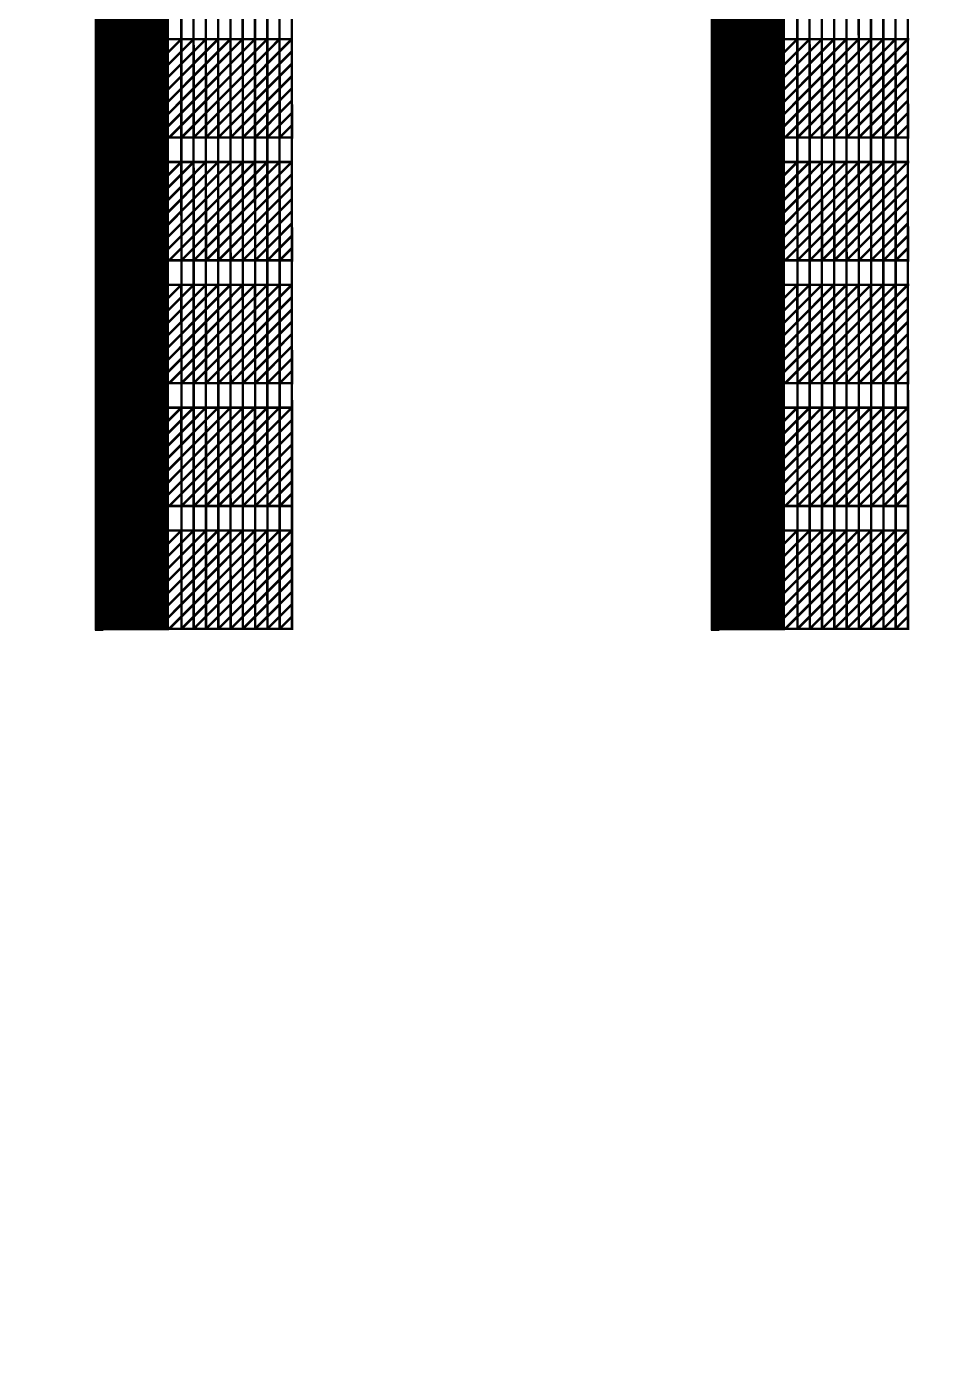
# Model space of a CAD drawing. Header units: millimetres. Extents: x -51 to 51, y -51 to 51.
# Drawn here: x 6.34 to 10, y -22.12 to -16.65 of the extents above; entities that cross this region are included whole.
import ezdxf

# ---------------------------------------------------------------- set-up
doc = ezdxf.new("R2010")
doc.units = ezdxf.units.MM
doc.linetypes.add('DASHED', pattern=[19.05, 12.7, -6.35])
for name, color, linetype in [('bottom_SU8', 5, 'Continuous'), ('metal', 43, 'Continuous'), ('reference', 18, 'DASHED')]:
    doc.layers.add(name, color=color, linetype=linetype)
doc.layers.add('top SU-8', color=3, linetype='Continuous', transparency=0.63)

msp = doc.modelspace()

# ---------------------------------------------------------------- linework, layer by layer
at = {"layer": 'bottom_SU8', "transparency": 33554544}
for points, const_width in [([(6.7646, 5.9298), (6.7646, -19.1017)], 0.3), ([(9.2735, 5.9298), (9.2735, -19.1017)], 0.3), ([(6.9661, -19.0957), (6.9615, -3.1964)], 0.01), ([(7.0158, -19.0957), (7.0115, -3.1964)], 0.01), ([(7.0658, -19.0957), (7.0615, -3.1964)], 0.01), ([(7.1161, -19.0957), (7.1115, -3.1961)], 0.01), ([(7.1661, -19.0957), (7.1615, -3.1964)], 0.01), ([(7.2161, -19.0957), (7.2115, -3.1961)], 0.01), ([(7.2661, -19.0957), (7.2619, -3.1961)], 0.01), ([(7.3161, -19.0957), (7.3115, -3.1961)], 0.01), ([(7.3661, -19.0957), (7.3615, -3.1961)], 0.01), ([(7.4161, -19.0957), (7.4115, -3.1921)], 0.01), ([(9.4749, -19.0957), (9.4703, -3.1964)], 0.01), ([(9.5247, -19.0957), (9.5203, -3.1964)], 0.01), ([(9.5747, -19.0957), (9.5703, -3.1964)], 0.01), ([(9.6249, -19.0957), (9.6203, -3.1961)], 0.01), ([(9.6749, -19.0957), (9.6703, -3.1964)], 0.01), ([(9.7249, -19.0957), (9.7203, -3.1961)], 0.01), ([(9.7749, -19.0957), (9.7707, -3.1961)], 0.01), ([(9.8249, -19.0957), (9.8203, -3.1961)], 0.01), ([(9.8749, -19.0957), (9.8703, -3.1961)], 0.01), ([(9.9249, -19.0957), (9.9204, -3.1921)], 0.01), ([(6.8804, -16.7808), (6.9653, -16.6957)], 0.01), ([(6.8806, -16.8307), (7.0153, -16.6957)], 0.01), ([(6.8806, -16.8808), (7.0653, -16.6957)], 0.01), ([(6.8806, -16.9309), (7.1153, -16.6957)], 0.01), ([(6.8806, -16.981), (7.1653, -16.6957)], 0.01), ([(6.8806, -17.0311), (7.2153, -16.6957)], 0.01), ([(6.8806, -17.0812), (7.2653, -16.6957)], 0.01), ([(6.8806, -16.6957), (7.4208, -16.6957)], 0.01), ([(6.9161, -17.0957), (7.3153, -16.6957)], 0.01), ([(6.9661, -17.0957), (6.9653, -16.6957)], 0.01), ([(6.9661, -17.0957), (7.3653, -16.6957)], 0.01), ([(7.0161, -17.0957), (7.0153, -16.6957)], 0.01), ([(7.0161, -17.0957), (7.4153, -16.6957)], 0.01), ([(7.0661, -17.0957), (7.0653, -16.6957)], 0.01), ([(7.1161, -17.0957), (7.1153, -16.6957)], 0.01), ([(7.1661, -17.0957), (7.1653, -16.6957)], 0.01), ([(7.2161, -17.0957), (7.2153, -16.6957)], 0.01), ([(7.2661, -17.0957), (7.2653, -16.6957)], 0.01), ([(7.3161, -17.0957), (7.3153, -16.6957)], 0.01), ([(7.3661, -17.0957), (7.3653, -16.6957)], 0.01), ([(7.4161, -17.0957), (7.4153, -16.6957)], 0.01), ([(9.3892, -16.7808), (9.4741, -16.6957)], 0.01), ([(9.3894, -16.8307), (9.5241, -16.6957)], 0.01), ([(9.3894, -16.8808), (9.5741, -16.6957)], 0.01), ([(9.3894, -16.9309), (9.6241, -16.6957)], 0.01), ([(9.3894, -16.981), (9.6741, -16.6957)], 0.01), ([(9.3894, -17.0311), (9.7241, -16.6957)], 0.01), ([(9.3894, -17.0812), (9.7741, -16.6957)], 0.01), ([(9.3894, -16.6957), (9.9297, -16.6957)], 0.01), ([(9.4249, -17.0957), (9.8241, -16.6957)], 0.01), ([(9.4749, -17.0957), (9.4741, -16.6957)], 0.01), ([(9.4749, -17.0957), (9.8741, -16.6957)], 0.01), ([(9.5249, -17.0957), (9.5241, -16.6957)], 0.01), ([(9.5249, -17.0957), (9.9241, -16.6957)], 0.01), ([(9.5749, -17.0957), (9.5741, -16.6957)], 0.01), ([(9.6249, -17.0957), (9.6241, -16.6957)], 0.01), ([(9.6749, -17.0957), (9.6741, -16.6957)], 0.01), ([(9.7249, -17.0957), (9.7241, -16.6957)], 0.01), ([(9.7749, -17.0957), (9.7741, -16.6957)], 0.01), ([(9.8249, -17.0957), (9.8241, -16.6957)], 0.01), ([(9.8749, -17.0957), (9.8741, -16.6957)], 0.01), ([(9.9249, -17.0957), (9.9241, -16.6957)], 0.01), ([(7.0661, -17.0957), (7.4154, -16.7457)], 0.01), ([(9.5749, -17.0957), (9.9242, -16.7457)], 0.01), ([(7.1161, -17.0957), (7.4155, -16.7957)], 0.01), ([(9.6249, -17.0957), (9.9243, -16.7957)], 0.01), ([(7.1661, -17.0957), (7.4156, -16.8457)], 0.01), ([(9.6749, -17.0957), (9.9244, -16.8457)], 0.01), ([(7.2161, -17.0957), (7.4157, -16.8957)], 0.01), ([(9.7249, -17.0957), (9.9245, -16.8957)], 0.01), ([(7.2661, -17.0957), (7.4158, -16.9457)], 0.01), ([(9.7749, -17.0957), (9.9246, -16.9457)], 0.01), ([(7.3161, -17.0957), (7.4159, -16.9957)], 0.01), ([(9.8249, -17.0957), (9.9247, -16.9957)], 0.01), ([(7.3661, -17.0957), (7.416, -17.0457)], 0.01), ([(9.8749, -17.0957), (9.9248, -17.0457)], 0.01), ([(6.8806, -17.0957), (7.421, -17.0957)], 0.01), ([(9.3894, -17.0957), (9.9298, -17.0957)], 0.01), ([(6.8804, -17.2808), (6.9653, -17.1957)], 0.01), ([(6.8806, -17.3307), (7.0153, -17.1957)], 0.01), ([(6.8806, -17.3808), (7.0653, -17.1957)], 0.01), ([(6.8806, -17.4309), (7.1153, -17.1957)], 0.01), ([(6.8806, -17.481), (7.1653, -17.1957)], 0.01), ([(6.8806, -17.5311), (7.2153, -17.1957)], 0.01), ([(6.8806, -17.5812), (7.2653, -17.1957)], 0.01), ([(6.8806, -17.1957), (7.4208, -17.1957)], 0.01), ([(6.9161, -17.5957), (7.3153, -17.1957)], 0.01), ([(6.9661, -17.5957), (6.9653, -17.1957)], 0.01), ([(6.9661, -17.5957), (7.3653, -17.1957)], 0.01), ([(7.0161, -17.5957), (7.0153, -17.1957)], 0.01), ([(7.0161, -17.5957), (7.4153, -17.1957)], 0.01), ([(7.0661, -17.5957), (7.0653, -17.1957)], 0.01), ([(7.1161, -17.5957), (7.1153, -17.1957)], 0.01), ([(7.1661, -17.5957), (7.1653, -17.1957)], 0.01), ([(7.2161, -17.5957), (7.2153, -17.1957)], 0.01), ([(7.2661, -17.5957), (7.2653, -17.1957)], 0.01), ([(7.3161, -17.5957), (7.3153, -17.1957)], 0.01), ([(7.3661, -17.5957), (7.3653, -17.1957)], 0.01), ([(7.4161, -17.5957), (7.4153, -17.1957)], 0.01), ([(9.3892, -17.2808), (9.4741, -17.1957)], 0.01), ([(9.3894, -17.3307), (9.5241, -17.1957)], 0.01), ([(9.3894, -17.3808), (9.5741, -17.1957)], 0.01), ([(9.3894, -17.4309), (9.6241, -17.1957)], 0.01), ([(9.3894, -17.481), (9.6741, -17.1957)], 0.01), ([(9.3894, -17.5311), (9.7241, -17.1957)], 0.01), ([(9.3894, -17.5812), (9.7741, -17.1957)], 0.01), ([(9.3894, -17.1957), (9.9297, -17.1957)], 0.01), ([(9.4249, -17.5957), (9.8241, -17.1957)], 0.01), ([(9.4749, -17.5957), (9.4741, -17.1957)], 0.01), ([(9.4749, -17.5957), (9.8741, -17.1957)], 0.01), ([(9.5249, -17.5957), (9.5241, -17.1957)], 0.01), ([(9.5249, -17.5957), (9.9241, -17.1957)], 0.01), ([(9.5749, -17.5957), (9.5741, -17.1957)], 0.01), ([(9.6249, -17.5957), (9.6241, -17.1957)], 0.01), ([(9.6749, -17.5957), (9.6741, -17.1957)], 0.01), ([(9.7249, -17.5957), (9.7241, -17.1957)], 0.01), ([(9.7749, -17.5957), (9.7741, -17.1957)], 0.01), ([(9.8249, -17.5957), (9.8241, -17.1957)], 0.01), ([(9.8749, -17.5957), (9.8741, -17.1957)], 0.01), ([(9.9249, -17.5957), (9.9241, -17.1957)], 0.01), ([(7.0661, -17.5957), (7.4154, -17.2457)], 0.01), ([(9.5749, -17.5957), (9.9242, -17.2457)], 0.01), ([(7.1161, -17.5957), (7.4155, -17.2957)], 0.01), ([(9.6249, -17.5957), (9.9243, -17.2957)], 0.01), ([(7.1661, -17.5957), (7.4156, -17.3457)], 0.01), ([(9.6749, -17.5957), (9.9244, -17.3457)], 0.01), ([(7.2161, -17.5957), (7.4157, -17.3957)], 0.01), ([(9.7249, -17.5957), (9.9245, -17.3957)], 0.01), ([(7.2661, -17.5957), (7.4158, -17.4457)], 0.01), ([(9.7749, -17.5957), (9.9246, -17.4457)], 0.01), ([(7.3161, -17.5957), (7.4159, -17.4957)], 0.01), ([(9.8249, -17.5957), (9.9247, -17.4957)], 0.01), ([(7.3661, -17.5957), (7.416, -17.5457)], 0.01), ([(9.8749, -17.5957), (9.9248, -17.5457)], 0.01), ([(6.8806, -17.5957), (7.421, -17.5957)], 0.01), ([(9.3894, -17.5957), (9.9298, -17.5957)], 0.01), ([(6.8804, -17.7808), (6.9653, -17.6957)], 0.01), ([(6.8806, -17.8307), (7.0153, -17.6957)], 0.01), ([(6.8806, -17.8808), (7.0653, -17.6957)], 0.01), ([(6.8806, -17.9309), (7.1153, -17.6957)], 0.01), ([(6.8806, -17.981), (7.1653, -17.6957)], 0.01), ([(6.8806, -18.0311), (7.2153, -17.6957)], 0.01), ([(6.8806, -18.0812), (7.2653, -17.6957)], 0.01), ([(6.8806, -17.6957), (7.4208, -17.6957)], 0.01), ([(6.9161, -18.0957), (7.3153, -17.6957)], 0.01), ([(6.9661, -18.0957), (6.9653, -17.6957)], 0.01), ([(6.9661, -18.0957), (7.3653, -17.6957)], 0.01), ([(7.0161, -18.0957), (7.0153, -17.6957)], 0.01), ([(7.0161, -18.0957), (7.4153, -17.6957)], 0.01), ([(7.0661, -18.0957), (7.0653, -17.6957)], 0.01), ([(7.1161, -18.0957), (7.1153, -17.6957)], 0.01), ([(7.1661, -18.0957), (7.1653, -17.6957)], 0.01), ([(7.2161, -18.0957), (7.2153, -17.6957)], 0.01), ([(7.2661, -18.0957), (7.2653, -17.6957)], 0.01), ([(7.3161, -18.0957), (7.3153, -17.6957)], 0.01), ([(7.3661, -18.0957), (7.3653, -17.6957)], 0.01), ([(7.4161, -18.0957), (7.4153, -17.6957)], 0.01), ([(9.3892, -17.7808), (9.4741, -17.6957)], 0.01), ([(9.3894, -17.8307), (9.5241, -17.6957)], 0.01), ([(9.3894, -17.8808), (9.5741, -17.6957)], 0.01), ([(9.3894, -17.9309), (9.6241, -17.6957)], 0.01), ([(9.3894, -17.981), (9.6741, -17.6957)], 0.01), ([(9.3894, -18.0311), (9.7241, -17.6957)], 0.01), ([(9.3894, -18.0812), (9.7741, -17.6957)], 0.01), ([(9.3894, -17.6957), (9.9297, -17.6957)], 0.01), ([(9.4249, -18.0957), (9.8241, -17.6957)], 0.01), ([(9.4749, -18.0957), (9.4741, -17.6957)], 0.01), ([(9.4749, -18.0957), (9.8741, -17.6957)], 0.01), ([(9.5249, -18.0957), (9.5241, -17.6957)], 0.01), ([(9.5249, -18.0957), (9.9241, -17.6957)], 0.01), ([(9.5749, -18.0957), (9.5741, -17.6957)], 0.01), ([(9.6249, -18.0957), (9.6241, -17.6957)], 0.01), ([(9.6749, -18.0957), (9.6741, -17.6957)], 0.01), ([(9.7249, -18.0957), (9.7241, -17.6957)], 0.01), ([(9.7749, -18.0957), (9.7741, -17.6957)], 0.01), ([(9.8249, -18.0957), (9.8241, -17.6957)], 0.01), ([(9.8749, -18.0957), (9.8741, -17.6957)], 0.01), ([(9.9249, -18.0957), (9.9241, -17.6957)], 0.01), ([(7.0661, -18.0957), (7.4154, -17.7457)], 0.01), ([(7.1161, -18.0957), (7.4155, -17.7957)], 0.01), ([(9.5749, -18.0957), (9.9242, -17.7457)], 0.01), ([(9.6249, -18.0957), (9.9243, -17.7957)], 0.01), ([(7.1661, -18.0957), (7.4156, -17.8457)], 0.01), ([(9.6749, -18.0957), (9.9244, -17.8457)], 0.01), ([(7.2161, -18.0957), (7.4157, -17.8957)], 0.01), ([(9.7249, -18.0957), (9.9245, -17.8957)], 0.01), ([(7.2661, -18.0957), (7.4158, -17.9457)], 0.01), ([(9.7749, -18.0957), (9.9246, -17.9457)], 0.01), ([(7.3161, -18.0957), (7.4159, -17.9957)], 0.01), ([(9.8249, -18.0957), (9.9247, -17.9957)], 0.01), ([(7.3661, -18.0957), (7.416, -18.0457)], 0.01), ([(9.8749, -18.0957), (9.9248, -18.0457)], 0.01), ([(6.8806, -18.0957), (7.421, -18.0957)], 0.01), ([(9.3894, -18.0957), (9.9298, -18.0957)], 0.01), ([(6.8804, -18.2808), (6.9653, -18.1957)], 0.01), ([(6.8806, -18.3307), (7.0153, -18.1957)], 0.01), ([(6.8806, -18.3808), (7.0653, -18.1957)], 0.01), ([(6.8806, -18.4309), (7.1153, -18.1957)], 0.01), ([(6.8806, -18.481), (7.1653, -18.1957)], 0.01), ([(6.8806, -18.5311), (7.2153, -18.1957)], 0.01), ([(6.8806, -18.5812), (7.2653, -18.1957)], 0.01), ([(6.8806, -18.1957), (7.4208, -18.1957)], 0.01), ([(6.9161, -18.5957), (7.3153, -18.1957)], 0.01), ([(6.9661, -18.5957), (6.9653, -18.1957)], 0.01), ([(6.9661, -18.5957), (7.3653, -18.1957)], 0.01), ([(7.0161, -18.5957), (7.0153, -18.1957)], 0.01), ([(7.0161, -18.5957), (7.4153, -18.1957)], 0.01), ([(7.0661, -18.5957), (7.0653, -18.1957)], 0.01), ([(7.1161, -18.5957), (7.1153, -18.1957)], 0.01), ([(7.1661, -18.5957), (7.1653, -18.1957)], 0.01), ([(7.2161, -18.5957), (7.2153, -18.1957)], 0.01), ([(7.2661, -18.5957), (7.2653, -18.1957)], 0.01), ([(7.3161, -18.5957), (7.3153, -18.1957)], 0.01), ([(7.3661, -18.5957), (7.3653, -18.1957)], 0.01), ([(7.4161, -18.5957), (7.4153, -18.1957)], 0.01), ([(9.3892, -18.2808), (9.4741, -18.1957)], 0.01), ([(9.3894, -18.3307), (9.5241, -18.1957)], 0.01), ([(9.3894, -18.3808), (9.5741, -18.1957)], 0.01), ([(9.3894, -18.4309), (9.6241, -18.1957)], 0.01), ([(9.3894, -18.481), (9.6741, -18.1957)], 0.01), ([(9.3894, -18.5311), (9.7241, -18.1957)], 0.01), ([(9.3894, -18.5812), (9.7741, -18.1957)], 0.01), ([(9.3894, -18.1957), (9.9297, -18.1957)], 0.01), ([(9.4249, -18.5957), (9.8241, -18.1957)], 0.01), ([(9.4749, -18.5957), (9.4741, -18.1957)], 0.01), ([(9.4749, -18.5957), (9.8741, -18.1957)], 0.01), ([(9.5249, -18.5957), (9.5241, -18.1957)], 0.01), ([(9.5249, -18.5957), (9.9241, -18.1957)], 0.01), ([(9.5749, -18.5957), (9.5741, -18.1957)], 0.01), ([(9.6249, -18.5957), (9.6241, -18.1957)], 0.01), ([(9.6749, -18.5957), (9.6741, -18.1957)], 0.01), ([(9.7249, -18.5957), (9.7241, -18.1957)], 0.01), ([(9.7749, -18.5957), (9.7741, -18.1957)], 0.01), ([(9.8249, -18.5957), (9.8241, -18.1957)], 0.01), ([(9.8749, -18.5957), (9.8741, -18.1957)], 0.01), ([(9.9249, -18.5957), (9.9241, -18.1957)], 0.01), ([(7.0661, -18.5957), (7.4154, -18.2457)], 0.01), ([(9.5749, -18.5957), (9.9242, -18.2457)], 0.01), ([(7.1161, -18.5957), (7.4155, -18.2957)], 0.01), ([(7.1661, -18.5957), (7.4156, -18.3457)], 0.01), ([(9.6249, -18.5957), (9.9243, -18.2957)], 0.01), ([(9.6749, -18.5957), (9.9244, -18.3457)], 0.01), ([(7.2161, -18.5957), (7.4157, -18.3957)], 0.01), ([(9.7249, -18.5957), (9.9245, -18.3957)], 0.01), ([(7.2661, -18.5957), (7.4158, -18.4457)], 0.01), ([(9.7749, -18.5957), (9.9246, -18.4457)], 0.01), ([(7.3161, -18.5957), (7.4159, -18.4957)], 0.01), ([(9.8249, -18.5957), (9.9247, -18.4957)], 0.01), ([(7.3661, -18.5957), (7.416, -18.5457)], 0.01), ([(9.8749, -18.5957), (9.9248, -18.5457)], 0.01), ([(6.8806, -18.5957), (7.421, -18.5957)], 0.01), ([(9.3894, -18.5957), (9.9298, -18.5957)], 0.01), ([(6.8804, -18.7808), (6.9653, -18.6957)], 0.01), ([(6.8806, -18.8307), (7.0153, -18.6957)], 0.01), ([(6.8806, -18.8808), (7.0653, -18.6957)], 0.01), ([(6.8806, -18.9309), (7.1153, -18.6957)], 0.01), ([(6.8806, -18.981), (7.1653, -18.6957)], 0.01), ([(6.8806, -19.0311), (7.2153, -18.6957)], 0.01), ([(6.8806, -19.0812), (7.2653, -18.6957)], 0.01), ([(6.8806, -18.6957), (7.4208, -18.6957)], 0.01), ([(6.9161, -19.0957), (7.3153, -18.6957)], 0.01), ([(6.9661, -19.0957), (6.9653, -18.6957)], 0.01), ([(6.9661, -19.0957), (7.3653, -18.6957)], 0.01), ([(7.0161, -19.0957), (7.0153, -18.6957)], 0.01), ([(7.0161, -19.0957), (7.4153, -18.6957)], 0.01), ([(7.0661, -19.0957), (7.0653, -18.6957)], 0.01), ([(7.1161, -19.0957), (7.1153, -18.6957)], 0.01), ([(7.1661, -19.0957), (7.1653, -18.6957)], 0.01), ([(7.2161, -19.0957), (7.2153, -18.6957)], 0.01), ([(7.2661, -19.0957), (7.2653, -18.6957)], 0.01), ([(7.3161, -19.0957), (7.3153, -18.6957)], 0.01), ([(7.3661, -19.0957), (7.3653, -18.6957)], 0.01), ([(7.4161, -19.0957), (7.4153, -18.6957)], 0.01), ([(9.3892, -18.7808), (9.4741, -18.6957)], 0.01), ([(9.3894, -18.8307), (9.5241, -18.6957)], 0.01), ([(9.3894, -18.8808), (9.5741, -18.6957)], 0.01), ([(9.3894, -18.9309), (9.6241, -18.6957)], 0.01), ([(9.3894, -18.981), (9.6741, -18.6957)], 0.01), ([(9.3894, -19.0311), (9.7241, -18.6957)], 0.01), ([(9.3894, -19.0812), (9.7741, -18.6957)], 0.01), ([(9.3894, -18.6957), (9.9297, -18.6957)], 0.01), ([(9.4249, -19.0957), (9.8241, -18.6957)], 0.01), ([(9.4749, -19.0957), (9.4741, -18.6957)], 0.01), ([(9.4749, -19.0957), (9.8741, -18.6957)], 0.01), ([(9.5249, -19.0957), (9.5241, -18.6957)], 0.01), ([(9.5249, -19.0957), (9.9241, -18.6957)], 0.01), ([(9.5749, -19.0957), (9.5741, -18.6957)], 0.01), ([(9.6249, -19.0957), (9.6241, -18.6957)], 0.01), ([(9.6749, -19.0957), (9.6741, -18.6957)], 0.01), ([(9.7249, -19.0957), (9.7241, -18.6957)], 0.01), ([(9.7749, -19.0957), (9.7741, -18.6957)], 0.01), ([(9.8249, -19.0957), (9.8241, -18.6957)], 0.01), ([(9.8749, -19.0957), (9.8741, -18.6957)], 0.01), ([(9.9249, -19.0957), (9.9241, -18.6957)], 0.01), ([(7.0661, -19.0957), (7.4154, -18.7457)], 0.01), ([(9.5749, -19.0957), (9.9242, -18.7457)], 0.01), ([(7.1161, -19.0957), (7.4155, -18.7957)], 0.01), ([(9.6249, -19.0957), (9.9243, -18.7957)], 0.01), ([(7.1661, -19.0957), (7.4156, -18.8457)], 0.01), ([(9.6749, -19.0957), (9.9244, -18.8457)], 0.01), ([(7.2161, -19.0957), (7.4157, -18.8957)], 0.01), ([(7.2661, -19.0957), (7.4158, -18.9457)], 0.01), ([(9.7249, -19.0957), (9.9245, -18.8957)], 0.01), ([(9.7749, -19.0957), (9.9246, -18.9457)], 0.01), ([(7.3161, -19.0957), (7.4159, -18.9957)], 0.01), ([(9.8249, -19.0957), (9.9247, -18.9957)], 0.01), ([(7.3661, -19.0957), (7.416, -19.0457)], 0.01), ([(9.8749, -19.0957), (9.9248, -19.0457)], 0.01), ([(6.8806, -19.0957), (7.421, -19.0957)], 0.01), ([(9.3894, -19.0957), (9.9298, -19.0957)], 0.01)]:
    msp.add_lwpolyline(points, dxfattribs=dict(at, const_width=const_width))
at = {"layer": 'metal', "transparency": 33554544}
for points, const_width in [([(6.6586, -17.0957), (6.6586, 7.0554)], 0.004), ([(9.1675, -17.0957), (9.1675, 7.0554)], 0.004), ([(6.6406, -18.0957), (6.6406, 6.4565)], 0.004), ([(6.6496, -17.5957), (6.6496, 6.4576)], 0.004), ([(9.1495, -18.0957), (9.1495, 6.4565)], 0.004), ([(9.1585, -17.5957), (9.1585, 6.4576)], 0.004), ([(6.6226, -19.0957), (6.6226, 5.8889)], 0.004), ([(6.6316, -18.5957), (6.6316, 5.8943)], 0.004), ([(9.1315, -19.0957), (9.1315, 5.8889)], 0.004), ([(9.1405, -18.5957), (9.1405, 5.8943)], 0.004), ([(6.9058, -16.8054), (7.0153, -16.6957)], 0.006), ([(6.9059, -16.8554), (7.0653, -16.6957)], 0.006), ([(6.9059, -16.9055), (7.1153, -16.6957)], 0.006), ([(6.9059, -16.9556), (7.1653, -16.6957)], 0.006), ([(6.9059, -17.0558), (7.2653, -16.6957)], 0.006), ([(6.9059, -16.6957), (7.4182, -16.6957)], 0.006), ([(6.906, -17.0056), (7.2153, -16.6957)], 0.006), ([(6.906, -16.7551), (6.9653, -16.6957)], 0.006), ([(6.9161, -17.0957), (7.3153, -16.6957)], 0.006), ([(6.9661, -17.0957), (6.9653, -16.6957)], 0.006), ([(6.9661, -17.0957), (7.3653, -16.6957)], 0.006), ([(7.0161, -17.0957), (7.0153, -16.6957)], 0.006), ([(7.0161, -17.0957), (7.4153, -16.6957)], 0.006), ([(7.0661, -17.0957), (7.0653, -16.6957)], 0.006), ([(7.1161, -17.0957), (7.1153, -16.6957)], 0.006), ([(7.1661, -17.0957), (7.1653, -16.6957)], 0.006), ([(7.2161, -17.0957), (7.2153, -16.6957)], 0.006), ([(7.2661, -17.0957), (7.2653, -16.6957)], 0.006), ([(7.3161, -17.0957), (7.3153, -16.6957)], 0.006), ([(7.3661, -17.0957), (7.3653, -16.6957)], 0.006), ([(7.4161, -17.0957), (7.4153, -16.6957)], 0.006), ([(9.4146, -16.8054), (9.5241, -16.6957)], 0.006), ([(9.4147, -16.8554), (9.5741, -16.6957)], 0.006), ([(9.4147, -16.9055), (9.6241, -16.6957)], 0.006), ([(9.4147, -16.9556), (9.6741, -16.6957)], 0.006), ([(9.4147, -17.0558), (9.7741, -16.6957)], 0.006), ([(9.4147, -16.6957), (9.9271, -16.6957)], 0.006), ([(9.4148, -17.0056), (9.7241, -16.6957)], 0.006), ([(9.4148, -16.7551), (9.4741, -16.6957)], 0.006), ([(9.4249, -17.0957), (9.8241, -16.6957)], 0.006), ([(9.4749, -17.0957), (9.4741, -16.6957)], 0.006), ([(9.4749, -17.0957), (9.8741, -16.6957)], 0.006), ([(9.5249, -17.0957), (9.5241, -16.6957)], 0.006), ([(9.5249, -17.0957), (9.9241, -16.6957)], 0.006), ([(9.5749, -17.0957), (9.5741, -16.6957)], 0.006), ([(9.6249, -17.0957), (9.6241, -16.6957)], 0.006), ([(9.6749, -17.0957), (9.6741, -16.6957)], 0.006), ([(9.7249, -17.0957), (9.7241, -16.6957)], 0.006), ([(9.7749, -17.0957), (9.7741, -16.6957)], 0.006), ([(9.8249, -17.0957), (9.8241, -16.6957)], 0.006), ([(9.8749, -17.0957), (9.8741, -16.6957)], 0.006), ([(9.9249, -17.0957), (9.9241, -16.6957)], 0.006), ([(7.0661, -17.0957), (7.4154, -16.7457)], 0.006), ([(9.5749, -17.0957), (9.9242, -16.7457)], 0.006), ([(7.1161, -17.0957), (7.4155, -16.7957)], 0.006), ([(9.6249, -17.0957), (9.9243, -16.7957)], 0.006), ([(7.1661, -17.0957), (7.4156, -16.8457)], 0.006), ([(9.6749, -17.0957), (9.9244, -16.8457)], 0.006), ([(7.2161, -17.0957), (7.4157, -16.8957)], 0.006), ([(9.7249, -17.0957), (9.9245, -16.8957)], 0.006), ([(7.2661, -17.0957), (7.4158, -16.9457)], 0.006), ([(9.7749, -17.0957), (9.9246, -16.9457)], 0.006), ([(7.3161, -17.0957), (7.4159, -16.9957)], 0.006), ([(9.8249, -17.0957), (9.9247, -16.9957)], 0.006), ([(7.3661, -17.0957), (7.416, -17.0457)], 0.006), ([(9.8749, -17.0957), (9.9248, -17.0457)], 0.006), ([(6.9038, -17.0957), (7.4186, -17.0957)], 0.006), ([(9.4126, -17.0957), (9.9274, -17.0957)], 0.006), ([(6.9058, -17.3054), (7.0153, -17.1957)], 0.006), ([(6.9059, -17.3554), (7.0653, -17.1957)], 0.006), ([(6.9059, -17.4055), (7.1153, -17.1957)], 0.006), ([(6.9059, -17.4556), (7.1653, -17.1957)], 0.006), ([(6.9059, -17.5558), (7.2653, -17.1957)], 0.006), ([(6.9059, -17.1957), (7.4182, -17.1957)], 0.006), ([(6.906, -17.5056), (7.2153, -17.1957)], 0.006), ([(6.906, -17.2551), (6.9653, -17.1957)], 0.006), ([(6.9161, -17.5957), (7.3153, -17.1957)], 0.006), ([(6.9661, -17.5957), (6.9653, -17.1957)], 0.006), ([(6.9661, -17.5957), (7.3653, -17.1957)], 0.006), ([(7.0161, -17.5957), (7.0153, -17.1957)], 0.006), ([(7.0161, -17.5957), (7.4153, -17.1957)], 0.006), ([(7.0661, -17.5957), (7.0653, -17.1957)], 0.006), ([(7.1161, -17.5957), (7.1153, -17.1957)], 0.006), ([(7.1661, -17.5957), (7.1653, -17.1957)], 0.006), ([(7.2161, -17.5957), (7.2153, -17.1957)], 0.006), ([(7.2661, -17.5957), (7.2653, -17.1957)], 0.006), ([(7.3161, -17.5957), (7.3153, -17.1957)], 0.006), ([(7.3661, -17.5957), (7.3653, -17.1957)], 0.006), ([(7.4161, -17.5957), (7.4153, -17.1957)], 0.006), ([(9.4146, -17.3054), (9.5241, -17.1957)], 0.006), ([(9.4147, -17.3554), (9.5741, -17.1957)], 0.006), ([(9.4147, -17.4055), (9.6241, -17.1957)], 0.006), ([(9.4147, -17.4556), (9.6741, -17.1957)], 0.006), ([(9.4147, -17.5558), (9.7741, -17.1957)], 0.006), ([(9.4147, -17.1957), (9.9271, -17.1957)], 0.006), ([(9.4148, -17.5056), (9.7241, -17.1957)], 0.006), ([(9.4148, -17.2551), (9.4741, -17.1957)], 0.006), ([(9.4249, -17.5957), (9.8241, -17.1957)], 0.006), ([(9.4749, -17.5957), (9.4741, -17.1957)], 0.006), ([(9.4749, -17.5957), (9.8741, -17.1957)], 0.006), ([(9.5249, -17.5957), (9.5241, -17.1957)], 0.006), ([(9.5249, -17.5957), (9.9241, -17.1957)], 0.006), ([(9.5749, -17.5957), (9.5741, -17.1957)], 0.006), ([(9.6249, -17.5957), (9.6241, -17.1957)], 0.006), ([(9.6749, -17.5957), (9.6741, -17.1957)], 0.006), ([(9.7249, -17.5957), (9.7241, -17.1957)], 0.006), ([(9.7749, -17.5957), (9.7741, -17.1957)], 0.006), ([(9.8249, -17.5957), (9.8241, -17.1957)], 0.006), ([(9.8749, -17.5957), (9.8741, -17.1957)], 0.006), ([(9.9249, -17.5957), (9.9241, -17.1957)], 0.006), ([(7.0661, -17.5957), (7.4154, -17.2457)], 0.006), ([(9.5749, -17.5957), (9.9242, -17.2457)], 0.006), ([(7.1161, -17.5957), (7.4155, -17.2957)], 0.006), ([(9.6249, -17.5957), (9.9243, -17.2957)], 0.006), ([(7.1661, -17.5957), (7.4156, -17.3457)], 0.006), ([(9.6749, -17.5957), (9.9244, -17.3457)], 0.006), ([(7.2161, -17.5957), (7.4157, -17.3957)], 0.006), ([(9.7249, -17.5957), (9.9245, -17.3957)], 0.006), ([(7.2661, -17.5957), (7.4158, -17.4457)], 0.006), ([(9.7749, -17.5957), (9.9246, -17.4457)], 0.006), ([(7.3161, -17.5957), (7.4159, -17.4957)], 0.006), ([(9.8249, -17.5957), (9.9247, -17.4957)], 0.006), ([(7.3661, -17.5957), (7.416, -17.5457)], 0.006), ([(9.8749, -17.5957), (9.9248, -17.5457)], 0.006), ([(6.9038, -17.5957), (7.4186, -17.5957)], 0.006), ([(9.4126, -17.5957), (9.9274, -17.5957)], 0.006), ([(6.9058, -17.8054), (7.0153, -17.6957)], 0.006), ([(6.9059, -17.8554), (7.0653, -17.6957)], 0.006), ([(6.9059, -17.9055), (7.1153, -17.6957)], 0.006), ([(6.9059, -17.9556), (7.1653, -17.6957)], 0.006), ([(6.9059, -18.0558), (7.2653, -17.6957)], 0.006), ([(6.9059, -17.6957), (7.4182, -17.6957)], 0.006), ([(6.906, -18.0056), (7.2153, -17.6957)], 0.006), ([(6.906, -17.7551), (6.9653, -17.6957)], 0.006), ([(6.9161, -18.0957), (7.3153, -17.6957)], 0.006), ([(6.9661, -18.0957), (6.9653, -17.6957)], 0.006), ([(6.9661, -18.0957), (7.3653, -17.6957)], 0.006), ([(7.0161, -18.0957), (7.0153, -17.6957)], 0.006), ([(7.0161, -18.0957), (7.4153, -17.6957)], 0.006), ([(7.0661, -18.0957), (7.0653, -17.6957)], 0.006), ([(7.1161, -18.0957), (7.1153, -17.6957)], 0.006), ([(7.1661, -18.0957), (7.1653, -17.6957)], 0.006), ([(7.2161, -18.0957), (7.2153, -17.6957)], 0.006), ([(7.2661, -18.0957), (7.2653, -17.6957)], 0.006), ([(7.3161, -18.0957), (7.3153, -17.6957)], 0.006), ([(7.3661, -18.0957), (7.3653, -17.6957)], 0.006), ([(7.4161, -18.0957), (7.4153, -17.6957)], 0.006), ([(9.4146, -17.8054), (9.5241, -17.6957)], 0.006), ([(9.4147, -17.8554), (9.5741, -17.6957)], 0.006), ([(9.4147, -17.9055), (9.6241, -17.6957)], 0.006), ([(9.4147, -17.9556), (9.6741, -17.6957)], 0.006), ([(9.4147, -18.0558), (9.7741, -17.6957)], 0.006), ([(9.4147, -17.6957), (9.9271, -17.6957)], 0.006), ([(9.4148, -18.0056), (9.7241, -17.6957)], 0.006), ([(9.4148, -17.7551), (9.4741, -17.6957)], 0.006), ([(9.4249, -18.0957), (9.8241, -17.6957)], 0.006), ([(9.4749, -18.0957), (9.4741, -17.6957)], 0.006), ([(9.4749, -18.0957), (9.8741, -17.6957)], 0.006), ([(9.5249, -18.0957), (9.5241, -17.6957)], 0.006), ([(9.5249, -18.0957), (9.9241, -17.6957)], 0.006), ([(9.5749, -18.0957), (9.5741, -17.6957)], 0.006), ([(9.6249, -18.0957), (9.6241, -17.6957)], 0.006), ([(9.6749, -18.0957), (9.6741, -17.6957)], 0.006), ([(9.7249, -18.0957), (9.7241, -17.6957)], 0.006), ([(9.7749, -18.0957), (9.7741, -17.6957)], 0.006), ([(9.8249, -18.0957), (9.8241, -17.6957)], 0.006), ([(9.8749, -18.0957), (9.8741, -17.6957)], 0.006), ([(9.9249, -18.0957), (9.9241, -17.6957)], 0.006), ([(7.0661, -18.0957), (7.4154, -17.7457)], 0.006), ([(7.1161, -18.0957), (7.4155, -17.7957)], 0.006), ([(9.5749, -18.0957), (9.9242, -17.7457)], 0.006), ([(9.6249, -18.0957), (9.9243, -17.7957)], 0.006), ([(7.1661, -18.0957), (7.4156, -17.8457)], 0.006), ([(9.6749, -18.0957), (9.9244, -17.8457)], 0.006), ([(7.2161, -18.0957), (7.4157, -17.8957)], 0.006), ([(9.7249, -18.0957), (9.9245, -17.8957)], 0.006), ([(7.2661, -18.0957), (7.4158, -17.9457)], 0.006), ([(9.7749, -18.0957), (9.9246, -17.9457)], 0.006), ([(7.3161, -18.0957), (7.4159, -17.9957)], 0.006), ([(9.8249, -18.0957), (9.9247, -17.9957)], 0.006), ([(7.3661, -18.0957), (7.416, -18.0457)], 0.006), ([(9.8749, -18.0957), (9.9248, -18.0457)], 0.006), ([(6.9038, -18.0957), (7.4186, -18.0957)], 0.006), ([(9.4126, -18.0957), (9.9274, -18.0957)], 0.006), ([(6.9058, -18.3054), (7.0153, -18.1957)], 0.006), ([(6.9059, -18.3554), (7.0653, -18.1957)], 0.006), ([(6.9059, -18.4055), (7.1153, -18.1957)], 0.006), ([(6.9059, -18.4556), (7.1653, -18.1957)], 0.006), ([(6.9059, -18.5558), (7.2653, -18.1957)], 0.006), ([(6.9059, -18.1957), (7.4182, -18.1957)], 0.006), ([(6.906, -18.5056), (7.2153, -18.1957)], 0.006), ([(6.906, -18.2551), (6.9653, -18.1957)], 0.006), ([(6.9161, -18.5957), (7.3153, -18.1957)], 0.006), ([(6.9661, -18.5957), (6.9653, -18.1957)], 0.006), ([(6.9661, -18.5957), (7.3653, -18.1957)], 0.006), ([(7.0161, -18.5957), (7.0153, -18.1957)], 0.006), ([(7.0161, -18.5957), (7.4153, -18.1957)], 0.006), ([(7.0661, -18.5957), (7.0653, -18.1957)], 0.006), ([(7.1161, -18.5957), (7.1153, -18.1957)], 0.006), ([(7.1661, -18.5957), (7.1653, -18.1957)], 0.006), ([(7.2161, -18.5957), (7.2153, -18.1957)], 0.006), ([(7.2661, -18.5957), (7.2653, -18.1957)], 0.006), ([(7.3161, -18.5957), (7.3153, -18.1957)], 0.006), ([(7.3661, -18.5957), (7.3653, -18.1957)], 0.006), ([(7.4161, -18.5957), (7.4153, -18.1957)], 0.006), ([(9.4146, -18.3054), (9.5241, -18.1957)], 0.006), ([(9.4147, -18.3554), (9.5741, -18.1957)], 0.006), ([(9.4147, -18.4055), (9.6241, -18.1957)], 0.006), ([(9.4147, -18.4556), (9.6741, -18.1957)], 0.006), ([(9.4147, -18.5558), (9.7741, -18.1957)], 0.006), ([(9.4147, -18.1957), (9.9271, -18.1957)], 0.006), ([(9.4148, -18.5056), (9.7241, -18.1957)], 0.006), ([(9.4148, -18.2551), (9.4741, -18.1957)], 0.006), ([(9.4249, -18.5957), (9.8241, -18.1957)], 0.006), ([(9.4749, -18.5957), (9.4741, -18.1957)], 0.006), ([(9.4749, -18.5957), (9.8741, -18.1957)], 0.006), ([(9.5249, -18.5957), (9.5241, -18.1957)], 0.006), ([(9.5249, -18.5957), (9.9241, -18.1957)], 0.006), ([(9.5749, -18.5957), (9.5741, -18.1957)], 0.006), ([(9.6249, -18.5957), (9.6241, -18.1957)], 0.006), ([(9.6749, -18.5957), (9.6741, -18.1957)], 0.006), ([(9.7249, -18.5957), (9.7241, -18.1957)], 0.006), ([(9.7749, -18.5957), (9.7741, -18.1957)], 0.006), ([(9.8249, -18.5957), (9.8241, -18.1957)], 0.006), ([(9.8749, -18.5957), (9.8741, -18.1957)], 0.006), ([(9.9249, -18.5957), (9.9241, -18.1957)], 0.006), ([(7.0661, -18.5957), (7.4154, -18.2457)], 0.006), ([(9.5749, -18.5957), (9.9242, -18.2457)], 0.006), ([(7.1161, -18.5957), (7.4155, -18.2957)], 0.006), ([(7.1661, -18.5957), (7.4156, -18.3457)], 0.006), ([(9.6249, -18.5957), (9.9243, -18.2957)], 0.006), ([(9.6749, -18.5957), (9.9244, -18.3457)], 0.006), ([(7.2161, -18.5957), (7.4157, -18.3957)], 0.006), ([(9.7249, -18.5957), (9.9245, -18.3957)], 0.006), ([(7.2661, -18.5957), (7.4158, -18.4457)], 0.006), ([(9.7749, -18.5957), (9.9246, -18.4457)], 0.006), ([(7.3161, -18.5957), (7.4159, -18.4957)], 0.006), ([(9.8249, -18.5957), (9.9247, -18.4957)], 0.006), ([(7.3661, -18.5957), (7.416, -18.5457)], 0.006), ([(9.8749, -18.5957), (9.9248, -18.5457)], 0.006), ([(6.9038, -18.5957), (7.4186, -18.5957)], 0.006), ([(9.4126, -18.5957), (9.9274, -18.5957)], 0.006), ([(6.9058, -18.8054), (7.0153, -18.6957)], 0.006), ([(6.9059, -18.8554), (7.0653, -18.6957)], 0.006), ([(6.9059, -18.9055), (7.1153, -18.6957)], 0.006), ([(6.9059, -18.9556), (7.1653, -18.6957)], 0.006), ([(6.9059, -19.0558), (7.2653, -18.6957)], 0.006), ([(6.9059, -18.6957), (7.4182, -18.6957)], 0.006), ([(6.906, -19.0056), (7.2153, -18.6957)], 0.006), ([(6.906, -18.7551), (6.9653, -18.6957)], 0.006), ([(6.9161, -19.0957), (7.3153, -18.6957)], 0.006), ([(6.9661, -19.0957), (6.9653, -18.6957)], 0.006), ([(6.9661, -19.0957), (7.3653, -18.6957)], 0.006), ([(7.0161, -19.0957), (7.0153, -18.6957)], 0.006), ([(7.0161, -19.0957), (7.4153, -18.6957)], 0.006), ([(7.0661, -19.0957), (7.0653, -18.6957)], 0.006), ([(7.1161, -19.0957), (7.1153, -18.6957)], 0.006), ([(7.1661, -19.0957), (7.1653, -18.6957)], 0.006), ([(7.2161, -19.0957), (7.2153, -18.6957)], 0.006), ([(7.2661, -19.0957), (7.2653, -18.6957)], 0.006), ([(7.3161, -19.0957), (7.3153, -18.6957)], 0.006), ([(7.3661, -19.0957), (7.3653, -18.6957)], 0.006), ([(7.4161, -19.0957), (7.4153, -18.6957)], 0.006), ([(9.4146, -18.8054), (9.5241, -18.6957)], 0.006), ([(9.4147, -18.8554), (9.5741, -18.6957)], 0.006), ([(9.4147, -18.9055), (9.6241, -18.6957)], 0.006), ([(9.4147, -18.9556), (9.6741, -18.6957)], 0.006), ([(9.4147, -19.0558), (9.7741, -18.6957)], 0.006), ([(9.4147, -18.6957), (9.9271, -18.6957)], 0.006), ([(9.4148, -19.0056), (9.7241, -18.6957)], 0.006), ([(9.4148, -18.7551), (9.4741, -18.6957)], 0.006), ([(9.4249, -19.0957), (9.8241, -18.6957)], 0.006), ([(9.4749, -19.0957), (9.4741, -18.6957)], 0.006), ([(9.4749, -19.0957), (9.8741, -18.6957)], 0.006), ([(9.5249, -19.0957), (9.5241, -18.6957)], 0.006), ([(9.5249, -19.0957), (9.9241, -18.6957)], 0.006), ([(9.5749, -19.0957), (9.5741, -18.6957)], 0.006), ([(9.6249, -19.0957), (9.6241, -18.6957)], 0.006), ([(9.6749, -19.0957), (9.6741, -18.6957)], 0.006), ([(9.7249, -19.0957), (9.7241, -18.6957)], 0.006), ([(9.7749, -19.0957), (9.7741, -18.6957)], 0.006), ([(9.8249, -19.0957), (9.8241, -18.6957)], 0.006), ([(9.8749, -19.0957), (9.8741, -18.6957)], 0.006), ([(9.9249, -19.0957), (9.9241, -18.6957)], 0.006), ([(7.0661, -19.0957), (7.4154, -18.7457)], 0.006), ([(9.5749, -19.0957), (9.9242, -18.7457)], 0.006), ([(7.1161, -19.0957), (7.4155, -18.7957)], 0.006), ([(9.6249, -19.0957), (9.9243, -18.7957)], 0.006), ([(7.1661, -19.0957), (7.4156, -18.8457)], 0.006), ([(9.6749, -19.0957), (9.9244, -18.8457)], 0.006), ([(7.2161, -19.0957), (7.4157, -18.8957)], 0.006), ([(7.2661, -19.0957), (7.4158, -18.9457)], 0.006), ([(9.7249, -19.0957), (9.9245, -18.8957)], 0.006), ([(9.7749, -19.0957), (9.9246, -18.9457)], 0.006), ([(7.3161, -19.0957), (7.4159, -18.9957)], 0.006), ([(9.8249, -19.0957), (9.9247, -18.9957)], 0.006), ([(7.3661, -19.0957), (7.416, -19.0457)], 0.006), ([(9.8749, -19.0957), (9.9248, -19.0457)], 0.006), ([(6.9038, -19.0957), (7.4186, -19.0957)], 0.006), ([(9.4126, -19.0957), (9.9274, -19.0957)], 0.006)]:
    msp.add_lwpolyline(points, dxfattribs=dict(at, const_width=const_width))
for points in [[(6.6586, -16.6957), (6.911, -16.6957), (6.911, -17.0957), (6.6586, -17.0957)], [(9.1675, -16.6957), (9.4198, -16.6957), (9.4198, -17.0957), (9.1675, -17.0957)], [(6.6496, -17.1957), (6.911, -17.1957), (6.911, -17.5957), (6.6496, -17.5957)], [(9.1585, -17.1957), (9.4198, -17.1957), (9.4198, -17.5957), (9.1585, -17.5957)], [(6.6406, -17.6957), (6.911, -17.6957), (6.911, -18.0957), (6.6406, -18.0957)], [(9.1495, -17.6957), (9.4198, -17.6957), (9.4198, -18.0957), (9.1495, -18.0957)], [(6.6316, -18.1957), (6.911, -18.1957), (6.911, -18.5957), (6.6316, -18.5957)], [(9.1405, -18.1957), (9.4198, -18.1957), (9.4198, -18.5957), (9.1405, -18.5957)], [(6.6226, -18.6957), (6.911, -18.6957), (6.911, -19.0957), (6.6226, -19.0957)], [(9.1315, -18.6957), (9.4198, -18.6957), (9.4198, -19.0957), (9.1315, -19.0957)]]:
    msp.add_lwpolyline(points, close=True, dxfattribs=at)
at = {"layer": 'reference'}
msp.add_circle((0, 0), 38.1, dxfattribs=at)
at = {"layer": 'top SU-8', "transparency": 33554544}
for points in [[(6.9146, -3.1692), (6.6147, -3.1692), (6.6145, -19.1018), (6.6476, -19.1018)], [(9.4234, -3.1692), (9.1235, -3.1692), (9.1233, -19.1018), (9.1564, -19.1018)]]:
    msp.add_lwpolyline(points, close=True, dxfattribs=at)

doc.saveas('drawing.dxf')
